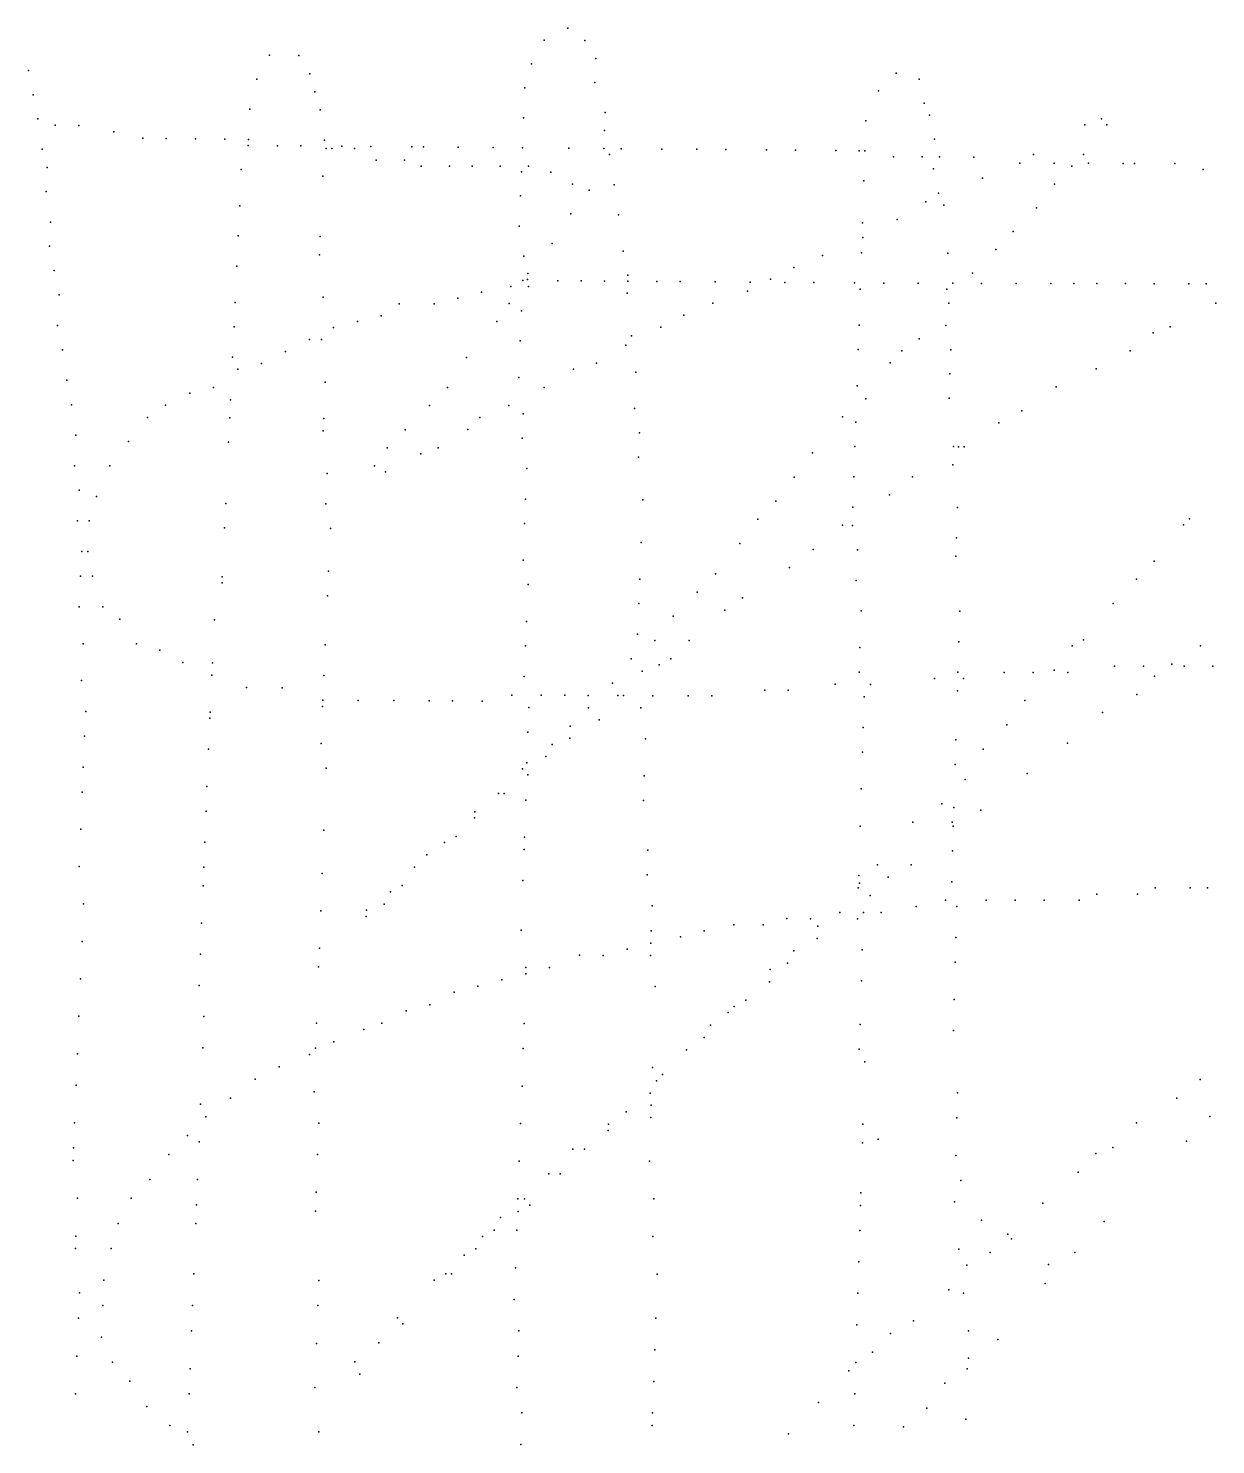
# Model space of a CAD drawing. Header units: metres. Extents: x -21.44 to -17.12, y -43.13 to -42.06.
# Drawn here: x -21.444439 to -21.443743, y -43.119011 to -43.11818 of the extents above; entities that cross this region are included whole.
import ezdxf

# ---------------------------------------------------------------- set-up
doc = ezdxf.new("R2010")
doc.units = ezdxf.units.M

msp = doc.modelspace()

# ---------------------------------------------------------------- linework, layer by layer
at = {"layer": 'Pontos'}
for p in [(-21.44412275, -43.1181798, 431), (-21.44412275, -43.1181798, 431), (-21.44413664, -43.11818669, 431), (-21.44413664, -43.11818669, 431), (-21.44411282, -43.11818691, 431), (-21.44411282, -43.11818691, 431), (-21.44429766, -43.11819559, 431), (-21.44429766, -43.11819559, 431), (-21.44428051, -43.11819579, 431), (-21.44428051, -43.11819579, 431), (-21.44410643, -43.11819749, 431), (-21.44410643, -43.11819749, 431), (-21.44443915, -43.11820458, 432), (-21.44443915, -43.11820458, 432), (-21.44427409, -43.11820645, 431), (-21.44427409, -43.11820645, 431), (-21.44414402, -43.11820066, 431), (-21.44414402, -43.11820066, 431), (-21.44393016, -43.11820605, 432), (-21.44393016, -43.11820605, 432), (-21.44430513, -43.11820963, 431), (-21.44430513, -43.11820963, 431), (-21.444148, -43.11821469, 430), (-21.444148, -43.11821469, 430), (-21.44410698, -43.11821154, 431), (-21.44410698, -43.11821154, 431), (-21.44391682, -43.11820959, 432), (-21.44391682, -43.11820959, 432), (-21.44443638, -43.11821877, 432), (-21.44443638, -43.11821877, 432), (-21.44427111, -43.11821707, 431), (-21.44427111, -43.11821707, 431), (-21.4439406, -43.11821654, 432), (-21.4439406, -43.11821654, 432), (-21.44391391, -43.11822363, 432), (-21.44391391, -43.11822363, 432), (-21.44430933, -43.11822725, 431), (-21.44430933, -43.11822725, 431), (-21.44426811, -43.1182277, 431), (-21.44426811, -43.1182277, 431), (-21.44414872, -43.11823228, 430), (-21.44414872, -43.11823228, 430), (-21.44410086, -43.11822918, 431), (-21.44410086, -43.11822918, 431), (-21.44391077, -43.11823066, 432), (-21.44391077, -43.11823066, 432), (-21.4444336, -43.11823297, 432), (-21.4444336, -43.11823297, 432), (-21.44442341, -43.11823662, 432), (-21.44442341, -43.11823662, 432), (-21.44440962, -43.11823677, 432), (-21.44440962, -43.11823677, 432), (-21.4443891, -43.11824054, 432), (-21.4443891, -43.11824054, 432), (-21.44410128, -43.11823973, 430), (-21.44410128, -43.11823973, 430), (-21.44394798, -43.11823403, 431), (-21.44394798, -43.11823403, 431), (-21.44381965, -43.11823634, 432), (-21.44381965, -43.11823634, 432), (-21.44380975, -43.11823287, 432), (-21.44380975, -43.11823287, 432), (-21.44380666, -43.11823634, 432), (-21.44380666, -43.11823634, 432), (-21.44437204, -43.11824426, 432), (-21.44437204, -43.11824426, 432), (-21.44435826, -43.11824441, 432), (-21.44435826, -43.11824441, 432), (-21.44434105, -43.1182446, 431), (-21.44434105, -43.1182446, 431), (-21.44432384, -43.11824478, 431), (-21.44432384, -43.11824478, 431), (-21.44431024, -43.11824847, 431), (-21.44431024, -43.11824847, 431), (-21.44431009, -43.11824493, 431), (-21.44431009, -43.11824493, 431), (-21.44429305, -43.11824865, 431), (-21.44429305, -43.11824865, 431), (-21.44427932, -43.11824879, 431), (-21.44427932, -43.11824879, 431), (-21.44426547, -43.11824537, 431), (-21.44426547, -43.11824537, 431), (-21.44390785, -43.11824472, 431), (-21.44390785, -43.11824472, 431), (-21.44443098, -43.11825073, 432), (-21.44443098, -43.11825073, 432), (-21.44426454, -43.1182502, 431), (-21.44426454, -43.1182502, 431), (-21.44426122, -43.1182502, 431), (-21.44426122, -43.1182502, 431), (-21.44425536, -43.11824899, 431), (-21.44425536, -43.11824899, 431), (-21.44424795, -43.1182502, 431), (-21.44424795, -43.1182502, 431), (-21.44423826, -43.11824914, 431), (-21.44423826, -43.11824914, 431), (-21.44423511, -43.11825718, 430), (-21.44423511, -43.11825718, 430), (-21.44421852, -43.11825718, 430), (-21.44421852, -43.11825718, 430), (-21.44421433, -43.11824934, 430), (-21.44421433, -43.11824934, 430), (-21.4442075, -43.1182494, 430), (-21.4442075, -43.1182494, 430), (-21.444187, -43.11824957, 430), (-21.444187, -43.11824957, 430), (-21.44416651, -43.11824975, 430), (-21.44416651, -43.11824975, 430), (-21.44414944, -43.11824989, 430), (-21.44414944, -43.11824989, 430), (-21.44414944, -43.11824989, 430), (-21.44414944, -43.11824989, 430), (-21.44412215, -43.11825012, 430), (-21.44412215, -43.11825012, 430), (-21.44410169, -43.1182503, 430), (-21.44410169, -43.1182503, 430), (-21.44409842, -43.11825385, 430), (-21.44409842, -43.11825385, 430), (-21.44409147, -43.11825039, 430), (-21.44409147, -43.11825039, 430), (-21.44406762, -43.11825059, 430), (-21.44406762, -43.11825059, 430), (-21.44404718, -43.11825076, 431), (-21.44404718, -43.11825076, 431), (-21.44403016, -43.11825091, 431), (-21.44403016, -43.11825091, 431), (-21.44400635, -43.11825111, 431), (-21.44400635, -43.11825111, 431), (-21.44398935, -43.11825126, 431), (-21.44398935, -43.11825126, 431), (-21.44396555, -43.11825146, 431), (-21.44396555, -43.11825146, 431), (-21.44395196, -43.11825157, 431), (-21.44395196, -43.11825157, 431), (-21.44394857, -43.1182516, 431), (-21.44394857, -43.1182516, 431), (-21.44393176, -43.11825522, 431), (-21.44393176, -43.11825522, 431), (-21.44391492, -43.11825525, 431), (-21.44391492, -43.11825525, 431), (-21.44390481, -43.11825527, 431), (-21.44390481, -43.11825527, 431), (-21.4438846, -43.11825532, 431), (-21.4438846, -43.11825532, 431), (-21.44384968, -43.11825371, 431), (-21.44384968, -43.11825371, 431), (-21.44382043, -43.11825372, 431), (-21.44382043, -43.11825372, 431), (-21.44442803, -43.1182614, 432), (-21.44442803, -43.1182614, 432), (-21.44431429, -43.11826259, 431), (-21.44431429, -43.11826259, 431), (-21.44420878, -43.11826068, 430), (-21.44420878, -43.11826068, 430), (-21.44419221, -43.11826068, 430), (-21.44419221, -43.11826068, 430), (-21.44417895, -43.11826068, 430), (-21.44417895, -43.11826068, 430), (-21.44416239, -43.11826068, 430), (-21.44416239, -43.11826068, 430), (-21.44415002, -43.118264, 430), (-21.44415002, -43.118264, 430), (-21.44414583, -43.11826068, 430), (-21.44414583, -43.11826068, 430), (-21.44413279, -43.11826417, 430), (-21.44413279, -43.11826417, 430), (-21.44390841, -43.1182623, 431), (-21.44390841, -43.1182623, 431), (-21.44385777, -43.11825889, 431), (-21.44385777, -43.11825889, 431), (-21.44383756, -43.11825893, 431), (-21.44383756, -43.11825893, 431), (-21.44382725, -43.11826067, 431), (-21.44382725, -43.11826067, 431), (-21.44381736, -43.11825898, 431), (-21.44381736, -43.11825898, 431), (-21.44379716, -43.11825902, 431), (-21.44379716, -43.11825902, 431), (-21.44379042, -43.11825903, 431), (-21.44379042, -43.11825903, 431), (-21.44376686, -43.11825908, 431), (-21.44376686, -43.11825908, 431), (-21.44375012, -43.11826264, 431), (-21.44375012, -43.11826264, 431), (-21.44426642, -43.11826656, 431), (-21.44426642, -43.11826656, 431), (-21.44411995, -43.11827115, 430), (-21.44411995, -43.11827115, 430), (-21.4440957, -43.11827151, 430), (-21.4440957, -43.11827151, 430), (-21.44394916, -43.1182692, 431), (-21.44394916, -43.1182692, 431), (-21.4438796, -43.11826763, 431), (-21.4438796, -43.11826763, 431), (-21.44383748, -43.11827112, 431), (-21.44383748, -43.11827112, 431), (-21.44442869, -43.1182756, 432), (-21.44442869, -43.1182756, 432), (-21.44415059, -43.11827812, 430), (-21.44415059, -43.11827812, 430), (-21.44411022, -43.11827464, 430), (-21.44411022, -43.11827464, 430), (-21.4439128, -43.11828157, 431), (-21.4439128, -43.11828157, 431), (-21.44390548, -43.1182764, 431), (-21.44390548, -43.1182764, 431), (-21.44431522, -43.11828386, 431), (-21.44431522, -43.11828386, 431), (-21.44412095, -43.11828861, 430), (-21.44412095, -43.11828861, 430), (-21.44409297, -43.11828919, 430), (-21.44409297, -43.11828919, 430), (-21.44390233, -43.11828345, 431), (-21.44390233, -43.11828345, 431), (-21.44384787, -43.11828505, 431), (-21.44384787, -43.11828505, 431), (-21.44442607, -43.11829341, 432), (-21.44442607, -43.11829341, 432), (-21.44415132, -43.11829579, 429), (-21.44415132, -43.11829579, 429), (-21.44394999, -43.11829387, 430), (-21.44394999, -43.11829387, 430), (-21.44392959, -43.11829203, 431), (-21.44392959, -43.11829203, 431), (-21.44431605, -43.11830157, 431), (-21.44431605, -43.11830157, 431), (-21.44426802, -43.11830195, 430), (-21.44426802, -43.11830195, 430), (-21.44413189, -43.11830611, 429), (-21.44413189, -43.11830611, 429), (-21.44394979, -43.11830251, 430), (-21.44394979, -43.11830251, 430), (-21.44386154, -43.11829901, 431), (-21.44386154, -43.11829901, 431), (-21.44442674, -43.11830764, 432), (-21.44442674, -43.11830764, 432), (-21.4442685, -43.11831258, 430), (-21.4442685, -43.11831258, 430), (-21.44414862, -43.11831351, 429), (-21.44414862, -43.11831351, 429), (-21.44409038, -43.11831043, 430), (-21.44409038, -43.11831043, 430), (-21.44397343, -43.11831301, 430), (-21.44397343, -43.11831301, 430), (-21.44395058, -43.11831152, 430), (-21.44395058, -43.11831152, 430), (-21.44389985, -43.11831168, 430), (-21.44389985, -43.11831168, 430), (-21.4438718, -43.11830948, 430), (-21.4438718, -43.11830948, 430), (-21.44442394, -43.11832191, 432), (-21.44442394, -43.11832191, 432), (-21.44431688, -43.11831931, 431), (-21.44431688, -43.11831931, 431), (-21.44414616, -43.11832364, 429), (-21.44414616, -43.11832364, 429), (-21.44399031, -43.11832002, 430), (-21.44399031, -43.11832002, 430), (-21.44388549, -43.11832346, 430), (-21.44388549, -43.11832346, 430), (-21.44415619, -43.11833118, 429), (-21.44415619, -43.11833118, 429), (-21.4441492, -43.11832769, 429), (-21.4441492, -43.11832769, 429), (-21.44414637, -43.11832715, 429), (-21.44414637, -43.11832715, 429), (-21.44414592, -43.11833126, 429), (-21.44414592, -43.11833126, 429), (-21.44412867, -43.11832784, 429), (-21.44412867, -43.11832784, 429), (-21.44411499, -43.11832795, 429), (-21.44411499, -43.11832795, 429), (-21.44410131, -43.11832805, 429), (-21.44410131, -43.11832805, 429), (-21.44408764, -43.11832815, 429), (-21.44408764, -43.11832815, 429), (-21.44408751, -43.11832461, 429), (-21.44408751, -43.11832461, 429), (-21.44407056, -43.11832828, 429), (-21.44407056, -43.11832828, 429), (-21.4440569, -43.11832839, 429), (-21.4440569, -43.11832839, 429), (-21.44403641, -43.11832854, 430), (-21.44403641, -43.11832854, 430), (-21.44401594, -43.1183287, 430), (-21.44401594, -43.1183287, 430), (-21.4440039, -43.11832703, 430), (-21.4440039, -43.11832703, 430), (-21.44399548, -43.11832885, 430), (-21.44399548, -43.11832885, 430), (-21.44397843, -43.11832898, 430), (-21.44397843, -43.11832898, 430), (-21.44395458, -43.11832917, 430), (-21.44395458, -43.11832917, 430), (-21.44393756, -43.11832929, 430), (-21.44393756, -43.11832929, 430), (-21.44391729, -43.11832932, 430), (-21.44391729, -43.11832932, 430), (-21.44389703, -43.11832936, 430), (-21.44389703, -43.11832936, 430), (-21.44388014, -43.11832939, 430), (-21.44388014, -43.11832939, 430), (-21.44385988, -43.11832943, 430), (-21.44385988, -43.11832943, 430), (-21.44383963, -43.11832947, 430), (-21.44383963, -43.11832947, 430), (-21.44382612, -43.1183295, 430), (-21.44382612, -43.1183295, 430), (-21.44381262, -43.11832952, 430), (-21.44381262, -43.11832952, 430), (-21.44379574, -43.11832956, 430), (-21.44379574, -43.11832956, 430), (-21.44377887, -43.11832959, 430), (-21.44377887, -43.11832959, 430), (-21.44375862, -43.11832963, 431), (-21.44375862, -43.11832963, 431), (-21.4437485, -43.11832965, 431), (-21.4437485, -43.11832965, 431), (-21.44442115, -43.1183362, 432), (-21.44442115, -43.1183362, 432), (-21.44426619, -43.11833745, 430), (-21.44426619, -43.11833745, 430), (-21.44418731, -43.11833804, 429), (-21.44418731, -43.11833804, 429), (-21.44417345, -43.1183346, 429), (-21.44417345, -43.1183346, 429), (-21.44408792, -43.11833524, 429), (-21.44408792, -43.11833524, 429), (-21.4440175, -43.11833404, 430), (-21.4440175, -43.11833404, 430), (-21.44395129, -43.11833273, 430), (-21.44395129, -43.11833273, 430), (-21.44390052, -43.11833289, 430), (-21.44390052, -43.11833289, 430), (-21.44431788, -43.11834062, 431), (-21.44431788, -43.11834062, 431), (-21.44423234, -43.11834837, 430), (-21.44423234, -43.11834837, 430), (-21.44422174, -43.11834134, 430), (-21.44422174, -43.11834134, 430), (-21.44420117, -43.11834149, 429), (-21.44420117, -43.11834149, 429), (-21.44415714, -43.11834119, 429), (-21.44415714, -43.11834119, 429), (-21.44414992, -43.11834542, 429), (-21.44414992, -43.11834542, 429), (-21.44405468, -43.1183481, 430), (-21.44405468, -43.1183481, 430), (-21.44403774, -43.11834107, 430), (-21.44403774, -43.11834107, 430), (-21.44389937, -43.11834096, 430), (-21.44389937, -43.11834096, 430), (-21.44374287, -43.11834092, 431), (-21.44374287, -43.11834092, 431), (-21.44442198, -43.11835404, 432), (-21.44442198, -43.11835404, 432), (-21.44431854, -43.11835485, 431), (-21.44431854, -43.11835485, 431), (-21.44426012, -43.11835527, 430), (-21.44426012, -43.11835527, 430), (-21.44424622, -43.11835182, 430), (-21.44424622, -43.11835182, 430), (-21.4441644, -43.11835174, 429), (-21.4441644, -43.11835174, 429), (-21.44406833, -43.11835514, 430), (-21.44406833, -43.11835514, 430), (-21.443952, -43.11835397, 430), (-21.443952, -43.11835397, 430), (-21.44390119, -43.11835413, 430), (-21.44390119, -43.11835413, 430), (-21.44376955, -43.11835493, 431), (-21.44376955, -43.11835493, 431), (-21.44427418, -43.11836229, 431), (-21.44427418, -43.11836229, 431), (-21.44426731, -43.11836234, 430), (-21.44426731, -43.11836234, 430), (-21.44415064, -43.11836318, 430), (-21.44415064, -43.11836318, 430), (-21.44408545, -43.1183601, 430), (-21.44408545, -43.1183601, 430), (-21.4439167, -43.11836199, 431), (-21.4439167, -43.11836199, 431), (-21.44377948, -43.11835844, 431), (-21.44377948, -43.11835844, 431), (-21.44441918, -43.11836835, 432), (-21.44441918, -43.11836835, 432), (-21.44431938, -43.11837266, 431), (-21.44431938, -43.11837266, 431), (-21.44428825, -43.11836931, 431), (-21.44428825, -43.11836931, 431), (-21.44418227, -43.11837286, 430), (-21.44418227, -43.11837286, 430), (-21.44408882, -43.1183657, 430), (-21.44408882, -43.1183657, 430), (-21.44395248, -43.11836815, 431), (-21.44395248, -43.11836815, 431), (-21.44392684, -43.11836901, 431), (-21.44392684, -43.11836901, 431), (-21.44389825, -43.11836832, 431), (-21.44389825, -43.11836832, 431), (-21.44379299, -43.11836896, 431), (-21.44379299, -43.11836896, 431), (-21.44431627, -43.11837981, 431), (-21.44431627, -43.11837981, 431), (-21.44430234, -43.11837634, 431), (-21.44430234, -43.11837634, 431), (-21.4441195, -43.11837981, 430), (-21.4441195, -43.11837981, 430), (-21.44410601, -43.11837627, 430), (-21.44410601, -43.11837627, 430), (-21.44408285, -43.11838144, 430), (-21.44408285, -43.11838144, 430), (-21.44393372, -43.11837603, 431), (-21.44393372, -43.11837603, 431), (-21.44381304, -43.1183795, 432), (-21.44381304, -43.1183795, 432), (-21.44441656, -43.11838625, 432), (-21.44441656, -43.11838625, 432), (-21.44426499, -43.1183873, 431), (-21.44426499, -43.1183873, 431), (-21.44415151, -43.11838452, 430), (-21.44415151, -43.11838452, 430), (-21.44395319, -43.11838945, 431), (-21.44395319, -43.11838945, 431), (-21.4438987, -43.11838251, 431), (-21.4438987, -43.11838251, 431), (-21.44383638, -43.11839004, 432), (-21.44383638, -43.11839004, 432), (-21.4443445, -43.11839389, 432), (-21.4443445, -43.11839389, 432), (-21.44433055, -43.11839041, 431), (-21.44433055, -43.11839041, 431), (-21.44432055, -43.11839762, 431), (-21.44432055, -43.11839762, 431), (-21.4441933, -43.1183905, 430), (-21.4441933, -43.1183905, 430), (-21.44413672, -43.1183904, 430), (-21.44413672, -43.1183904, 430), (-21.44394794, -43.11839713, 431), (-21.44394794, -43.11839713, 431), (-21.44389914, -43.11839672, 432), (-21.44389914, -43.11839672, 432), (-21.44441383, -43.11840057, 432), (-21.44441383, -43.11840057, 432), (-21.44435863, -43.11840094, 432), (-21.44435863, -43.11840094, 432), (-21.44420393, -43.1184011, 430), (-21.44420393, -43.1184011, 430), (-21.4441573, -43.11840101, 430), (-21.4441573, -43.11840101, 430), (-21.44414895, -43.11840591, 430), (-21.44414895, -43.11840591, 430), (-21.44408366, -43.11840279, 431), (-21.44408366, -43.11840279, 431), (-21.44385663, -43.11840411, 432), (-21.44385663, -43.11840411, 432), (-21.44436932, -43.11840802, 432), (-21.44436932, -43.11840802, 432), (-21.44432105, -43.11840834, 432), (-21.44432105, -43.11840834, 432), (-21.44426595, -43.1184087, 431), (-21.44426595, -43.1184087, 431), (-21.44417436, -43.1184081, 430), (-21.44417436, -43.1184081, 430), (-21.44396172, -43.11840771, 431), (-21.44396172, -43.11840771, 431), (-21.44395391, -43.11841078, 432), (-21.44395391, -43.11841078, 432), (-21.44387003, -43.11841115, 432), (-21.44387003, -43.11841115, 432), (-21.44441128, -43.11841847, 433), (-21.44441128, -43.11841847, 433), (-21.44438037, -43.11842225, 432), (-21.44438037, -43.11842225, 432), (-21.44432172, -43.11842263, 432), (-21.44432172, -43.11842263, 432), (-21.44426627, -43.11841584, 431), (-21.44426627, -43.11841584, 431), (-21.44421812, -43.11841525, 431), (-21.44421812, -43.11841525, 431), (-21.44418144, -43.11841518, 430), (-21.44418144, -43.11841518, 430), (-21.44414953, -43.11842018, 430), (-21.44414953, -43.11842018, 430), (-21.44408078, -43.11841706, 431), (-21.44408078, -43.11841706, 431), (-21.44422877, -43.11842587, 431), (-21.44422877, -43.11842587, 431), (-21.44420896, -43.11842937, 431), (-21.44420896, -43.11842937, 431), (-21.44419874, -43.11842581, 431), (-21.44419874, -43.11842581, 431), (-21.44408132, -43.11843133, 431), (-21.44408132, -43.11843133, 431), (-21.44397938, -43.11842888, 432), (-21.44397938, -43.11842888, 432), (-21.44395439, -43.11842501, 432), (-21.44395439, -43.11842501, 432), (-21.44389664, -43.11842518, 432), (-21.44389664, -43.11842518, 432), (-21.44389359, -43.11842525, 432), (-21.44389359, -43.11842525, 432), (-21.44389032, -43.11842525, 432), (-21.44389032, -43.11842525, 432), (-21.44441217, -43.11843638, 433), (-21.44441217, -43.11843638, 433), (-21.44439144, -43.11843651, 433), (-21.44439144, -43.11843651, 433), (-21.44423609, -43.1184365, 431), (-21.44423609, -43.1184365, 431), (-21.44422963, -43.11844003, 431), (-21.44422963, -43.11844003, 431), (-21.44414682, -43.11843806, 431), (-21.44414682, -43.11843806, 431), (-21.44389698, -43.11843587, 433), (-21.44389698, -43.11843587, 433), (-21.44426395, -43.1184409, 431), (-21.44426395, -43.1184409, 431), (-21.44399006, -43.11844302, 432), (-21.44399006, -43.11844302, 432), (-21.44395499, -43.11844283, 432), (-21.44395499, -43.11844283, 432), (-21.44392063, -43.11844289, 433), (-21.44392063, -43.11844289, 433), (-21.44440943, -43.11845074, 433), (-21.44440943, -43.11845074, 433), (-21.44439924, -43.11845439, 433), (-21.44439924, -43.11845439, 433), (-21.44414755, -43.11845593, 431), (-21.44414755, -43.11845593, 431), (-21.44407885, -43.11845635, 432), (-21.44407885, -43.11845635, 432), (-21.44393424, -43.11845349, 433), (-21.44393424, -43.11845349, 433), (-21.4443234, -43.11845844, 432), (-21.4443234, -43.11845844, 432), (-21.44426475, -43.1184588, 432), (-21.44426475, -43.1184588, 432), (-21.44400076, -43.11845718, 432), (-21.44400076, -43.11845718, 432), (-21.44395558, -43.11846067, 433), (-21.44395558, -43.11846067, 433), (-21.44389436, -43.11846084, 433), (-21.44389436, -43.11846084, 433), (-21.44441033, -43.11846869, 433), (-21.44441033, -43.11846869, 433), (-21.44440341, -43.11846873, 433), (-21.44440341, -43.11846873, 433), (-21.44432407, -43.11847279, 432), (-21.44432407, -43.11847279, 432), (-21.44426194, -43.11847316, 432), (-21.44426194, -43.11847316, 432), (-21.44414813, -43.11847025, 431), (-21.44414813, -43.11847025, 431), (-21.44401129, -43.11846781, 432), (-21.44401129, -43.11846781, 432), (-21.44396162, -43.11847122, 433), (-21.44396162, -43.11847122, 433), (-21.44395594, -43.11847139, 433), (-21.44395594, -43.11847139, 433), (-21.44376165, -43.11847108, 435), (-21.44376165, -43.11847108, 435), (-21.44375822, -43.11846754, 435), (-21.44375822, -43.11846754, 435), (-21.4440798, -43.1184814, 432), (-21.4440798, -43.1184814, 432), (-21.44389492, -43.1184787, 434), (-21.44389492, -43.1184787, 434), (-21.44440776, -43.11848668, 433), (-21.44440776, -43.11848668, 433), (-21.4444043, -43.1184867, 433), (-21.4444043, -43.1184867, 433), (-21.44402201, -43.118482, 432), (-21.44402201, -43.118482, 432), (-21.44397896, -43.11848542, 433), (-21.44397896, -43.11848542, 433), (-21.443953, -43.11848571, 433), (-21.443953, -43.11848571, 433), (-21.44389525, -43.11848943, 434), (-21.44389525, -43.11848943, 434), (-21.444149, -43.11849175, 431), (-21.444149, -43.11849175, 431), (-21.44399281, -43.11849609, 433), (-21.44399281, -43.11849609, 433), (-21.44377896, -43.11849232, 435), (-21.44377896, -43.11849232, 435), (-21.44440848, -43.11850108, 434), (-21.44440848, -43.11850108, 434), (-21.44440155, -43.11850111, 433), (-21.44440155, -43.11850111, 433), (-21.44432558, -43.11850514, 433), (-21.44432558, -43.11850514, 433), (-21.44432542, -43.11850154, 433), (-21.44432542, -43.11850154, 433), (-21.44426306, -43.11849829, 432), (-21.44426306, -43.11849829, 432), (-21.44414613, -43.11850613, 432), (-21.44414613, -43.11850613, 432), (-21.44408062, -43.1185029, 432), (-21.44408062, -43.1185029, 432), (-21.44403627, -43.11849976, 433), (-21.44403627, -43.11849976, 433), (-21.4439536, -43.11850361, 434), (-21.4439536, -43.11850361, 434), (-21.44378926, -43.11850295, 436), (-21.44378926, -43.11850295, 436), (-21.4442637, -43.11851267, 432), (-21.4442637, -43.11851267, 432), (-21.44404684, -43.11851044, 433), (-21.44404684, -43.11851044, 433), (-21.44402037, -43.11851391, 433), (-21.44402037, -43.11851391, 433), (-21.44440938, -43.11851909, 434), (-21.44440938, -43.11851909, 434), (-21.44439551, -43.11851916, 434), (-21.44439551, -43.11851916, 434), (-21.44408116, -43.11851725, 433), (-21.44408116, -43.11851725, 433), (-21.44403074, -43.11852105, 433), (-21.44403074, -43.11852105, 433), (-21.44395077, -43.11852154, 434), (-21.44395077, -43.11852154, 434), (-21.44389285, -43.11852167, 435), (-21.44389285, -43.11852167, 435), (-21.443803, -43.11851714, 436), (-21.443803, -43.11851714, 436), (-21.44438547, -43.11852643, 434), (-21.44438547, -43.11852643, 434), (-21.44433006, -43.11852672, 433), (-21.44433006, -43.11852672, 433), (-21.444147, -43.11852768, 432), (-21.444147, -43.11852768, 432), (-21.44406095, -43.1185247, 433), (-21.44406095, -43.1185247, 433), (-21.44408184, -43.11853522, 433), (-21.44408184, -43.11853522, 433), (-21.44407173, -43.11853897, 433), (-21.44407173, -43.11853897, 433), (-21.44405171, -43.1185389, 433), (-21.44405171, -43.1185389, 433), (-21.44389341, -43.11853961, 435), (-21.44389341, -43.11853961, 435), (-21.44382038, -43.11853846, 436), (-21.44382038, -43.11853846, 436), (-21.44440699, -43.11854075, 434), (-21.44440699, -43.11854075, 434), (-21.44437578, -43.11854091, 434), (-21.44437578, -43.11854091, 434), (-21.44436209, -43.11854459, 434), (-21.44436209, -43.11854459, 434), (-21.44426499, -43.11854148, 433), (-21.44426499, -43.11854148, 433), (-21.44414759, -43.11854208, 432), (-21.44414759, -43.11854208, 432), (-21.44395148, -43.11854308, 435), (-21.44395148, -43.11854308, 435), (-21.4438271, -43.11854202, 436), (-21.4438271, -43.11854202, 436), (-21.44375181, -43.11854202, 437), (-21.44375181, -43.11854202, 437), (-21.44434857, -43.11855188, 434), (-21.44434857, -43.11855188, 434), (-21.44433124, -43.11855197, 433), (-21.44433124, -43.11855197, 433), (-21.44408568, -43.1185497, 433), (-21.44408568, -43.1185497, 433), (-21.44406917, -43.1185532, 433), (-21.44406917, -43.1185532, 433), (-21.4440623, -43.11854961, 433), (-21.4440623, -43.11854961, 433), (-21.44383761, -43.11855625, 436), (-21.44383761, -43.11855625, 436), (-21.44380219, -43.11855397, 437), (-21.44380219, -43.11855397, 437), (-21.44378521, -43.11855397, 437), (-21.44378521, -43.11855397, 437), (-21.44376867, -43.11855269, 437), (-21.44376867, -43.11855269, 437), (-21.44376144, -43.11855397, 437), (-21.44376144, -43.11855397, 437), (-21.44374446, -43.11855397, 438), (-21.44374446, -43.11855397, 438), (-21.44440807, -43.11856243, 434), (-21.44440807, -43.11856243, 434), (-21.44433158, -43.11855919, 434), (-21.44433158, -43.11855919, 434), (-21.44426579, -43.11855951, 433), (-21.44426579, -43.11855951, 433), (-21.44414831, -43.11856009, 432), (-21.44414831, -43.11856009, 432), (-21.4440965, -43.118564, 433), (-21.4440965, -43.118564, 433), (-21.44407922, -43.11855682, 433), (-21.44407922, -43.11855682, 433), (-21.44396594, -43.11856458, 435), (-21.44396594, -43.11856458, 435), (-21.44395196, -43.11855745, 435), (-21.44395196, -43.11855745, 435), (-21.4439077, -43.11856115, 436), (-21.4439077, -43.11856115, 436), (-21.443894, -43.11855755, 436), (-21.443894, -43.11855755, 436), (-21.44389072, -43.11856115, 436), (-21.44389072, -43.11856115, 436), (-21.44386682, -43.11855756, 436), (-21.44386682, -43.11855756, 436), (-21.44384984, -43.11855756, 436), (-21.44384984, -43.11855756, 436), (-21.44382947, -43.11855756, 437), (-21.44382947, -43.11855756, 437), (-21.44377883, -43.11855981, 437), (-21.44377883, -43.11855981, 437), (-21.44431113, -43.11856652, 433), (-21.44431113, -43.11856652, 433), (-21.44429035, -43.11856662, 433), (-21.44429035, -43.11856662, 433), (-21.44415565, -43.11857087, 433), (-21.44415565, -43.11857087, 433), (-21.44413839, -43.11857095, 433), (-21.44413839, -43.11857095, 433), (-21.44412459, -43.11857102, 433), (-21.44412459, -43.11857102, 433), (-21.4441108, -43.11857108, 433), (-21.4441108, -43.11857108, 433), (-21.44409355, -43.11857117, 433), (-21.44409355, -43.11857117, 433), (-21.4440902, -43.11857111, 433), (-21.4440902, -43.11857111, 433), (-21.44407287, -43.11857126, 434), (-21.44407287, -43.11857126, 434), (-21.44405221, -43.11857136, 434), (-21.44405221, -43.11857136, 434), (-21.44403843, -43.11857143, 434), (-21.44403843, -43.11857143, 434), (-21.44400733, -43.11856798, 434), (-21.44400733, -43.11856798, 434), (-21.44399357, -43.11856804, 435), (-21.44399357, -43.11856804, 435), (-21.443949, -43.11857185, 435), (-21.443949, -43.11857185, 435), (-21.44394533, -43.11856468, 435), (-21.44394533, -43.11856468, 435), (-21.44389436, -43.11856833, 436), (-21.44389436, -43.11856833, 436), (-21.44378915, -43.1185705, 438), (-21.44378915, -43.1185705, 438), (-21.44440549, -43.11858054, 434), (-21.44440549, -43.11858054, 434), (-21.4443326, -43.11858088, 434), (-21.4443326, -43.11858088, 434), (-21.4442666, -43.11857757, 433), (-21.4442666, -43.11857757, 433), (-21.44426644, -43.11857396, 433), (-21.44426644, -43.11857396, 433), (-21.44424567, -43.11857405, 433), (-21.44424567, -43.11857405, 433), (-21.44422491, -43.11857415, 433), (-21.44422491, -43.11857415, 433), (-21.44420417, -43.11857425, 433), (-21.44420417, -43.11857425, 433), (-21.44419034, -43.11857431, 433), (-21.44419034, -43.11857431, 433), (-21.44417307, -43.1185744, 433), (-21.44417307, -43.1185744, 433), (-21.44414559, -43.11857814, 433), (-21.44414559, -43.11857814, 433), (-21.44411068, -43.11857833, 433), (-21.44411068, -43.11857833, 433), (-21.44408004, -43.11857844, 434), (-21.44408004, -43.11857844, 434), (-21.44385487, -43.11857407, 437), (-21.44385487, -43.11857407, 437), (-21.44380932, -43.1185812, 438), (-21.44380932, -43.1185812, 438), (-21.44433277, -43.1185845, 434), (-21.44433277, -43.1185845, 434), (-21.44412132, -43.11858909, 433), (-21.44412132, -43.11858909, 433), (-21.44410438, -43.11858545, 433), (-21.44410438, -43.11858545, 433), (-21.44386541, -43.11858834, 437), (-21.44386541, -43.11858834, 437), (-21.44440618, -43.11859504, 435), (-21.44440618, -43.11859504, 435), (-21.44414616, -43.11859258, 433), (-21.44414616, -43.11859258, 433), (-21.44412168, -43.11859623, 433), (-21.44412168, -43.11859623, 433), (-21.44407724, -43.11859651, 434), (-21.44407724, -43.11859651, 434), (-21.4439496, -43.11858986, 436), (-21.4439496, -43.11858986, 436), (-21.44389529, -43.11859712, 437), (-21.44389529, -43.11859712, 437), (-21.44433353, -43.11860263, 434), (-21.44433353, -43.11860263, 434), (-21.44426751, -43.11859929, 434), (-21.44426751, -43.11859929, 434), (-21.4441319, -43.11859984, 433), (-21.4441319, -43.11859984, 433), (-21.44395002, -43.11860431, 436), (-21.44395002, -43.11860431, 436), (-21.44387916, -43.1186026, 437), (-21.44387916, -43.1186026, 437), (-21.4438298, -43.11859904, 438), (-21.4438298, -43.11859904, 438), (-21.44440693, -43.11861321, 435), (-21.44440693, -43.11861321, 435), (-21.44426458, -43.11861382, 434), (-21.44426458, -43.11861382, 434), (-21.44414934, -43.11861421, 433), (-21.44414934, -43.11861421, 433), (-21.44414677, -43.1186107, 433), (-21.44414677, -43.1186107, 433), (-21.44413559, -43.118607, 433), (-21.44413559, -43.118607, 433), (-21.4438957, -43.11861157, 437), (-21.4438957, -43.11861157, 437), (-21.44414616, -43.11861777, 433), (-21.44414616, -43.11861777, 433), (-21.44407793, -43.11861824, 434), (-21.44407793, -43.11861824, 434), (-21.44388977, -43.11862045, 437), (-21.44388977, -43.11862045, 437), (-21.44385351, -43.11861688, 437), (-21.44385351, -43.11861688, 437), (-21.44440753, -43.11862776, 434), (-21.44440753, -43.11862776, 434), (-21.44433439, -43.11862443, 434), (-21.44433439, -43.11862443, 434), (-21.44416345, -43.11862857, 433), (-21.44416345, -43.11862857, 433), (-21.44416009, -43.11862856, 433), (-21.44416009, -43.11862856, 433), (-21.44395067, -43.11862599, 436), (-21.44395067, -43.11862599, 436), (-21.44433496, -43.11863898, 433), (-21.44433496, -43.11863898, 433), (-21.4441774, -43.11863938, 433), (-21.4441774, -43.11863938, 433), (-21.4441475, -43.11863246, 433), (-21.4441475, -43.11863246, 433), (-21.44407838, -43.11863274, 434), (-21.44407838, -43.11863274, 434), (-21.44390352, -43.11863474, 436), (-21.44390352, -43.11863474, 436), (-21.44389642, -43.11863688, 436), (-21.44389642, -43.11863688, 436), (-21.44388068, -43.11863831, 436), (-21.44388068, -43.11863831, 436), (-21.44417757, -43.11864296, 433), (-21.44417757, -43.11864296, 433), (-21.44395133, -43.1186477, 435), (-21.44395133, -43.1186477, 435), (-21.44392041, -43.11864546, 436), (-21.44392041, -43.11864546, 436), (-21.44389741, -43.11864546, 436), (-21.44389741, -43.11864546, 436), (-21.44440844, -43.11864962, 433), (-21.44440844, -43.11864962, 433), (-21.44426593, -43.11865016, 433), (-21.44426593, -43.11865016, 433), (-21.44418818, -43.11865376, 432), (-21.44418818, -43.11865376, 432), (-21.44414823, -43.11865425, 433), (-21.44414823, -43.11865425, 433), (-21.44389672, -43.11864774, 436), (-21.44389672, -43.11864774, 436), (-21.44433567, -43.11865718, 433), (-21.44433567, -43.11865718, 433), (-21.44419508, -43.11865738, 432), (-21.44419508, -43.11865738, 432), (-21.44414847, -43.11866152, 433), (-21.44414847, -43.11866152, 433), (-21.44407584, -43.11866179, 433), (-21.44407584, -43.11866179, 433), (-21.44389713, -43.11866223, 436), (-21.44389713, -43.11866223, 436), (-21.44440934, -43.1186715, 432), (-21.44440934, -43.1186715, 432), (-21.44433624, -43.11867176, 432), (-21.44433624, -43.11867176, 432), (-21.44421261, -43.11867181, 432), (-21.44421261, -43.11867181, 432), (-21.44420552, -43.1186646, 432), (-21.44420552, -43.1186646, 432), (-21.44394127, -43.11867053, 435), (-21.44394127, -43.11867053, 435), (-21.44392151, -43.11867052, 435), (-21.44392151, -43.11867052, 435), (-21.44426687, -43.11867565, 432), (-21.44426687, -43.11867565, 432), (-21.44414908, -43.11867971, 432), (-21.44414908, -43.11867971, 432), (-21.4440763, -43.11867633, 433), (-21.4440763, -43.11867633, 433), (-21.44395221, -43.1186767, 435), (-21.44395221, -43.1186767, 435), (-21.44393498, -43.11867769, 435), (-21.44393498, -43.11867769, 435), (-21.44389765, -43.11868037, 435), (-21.44389765, -43.11868037, 435), (-21.44433667, -43.1186827, 432), (-21.44433667, -43.1186827, 432), (-21.44422679, -43.11868625, 432), (-21.44422679, -43.11868625, 432), (-21.44421988, -43.11868262, 432), (-21.44421988, -43.11868262, 432), (-21.44395243, -43.11868396, 434), (-21.44395243, -43.11868396, 434), (-21.44395175, -43.11868132, 434), (-21.44395175, -43.11868132, 434), (-21.44394541, -43.11868847, 434), (-21.44394541, -43.11868847, 434), (-21.44381257, -43.11868763, 437), (-21.44381257, -43.11868763, 437), (-21.44378869, -43.11868763, 437), (-21.44378869, -43.11868763, 437), (-21.44377836, -43.118684, 437), (-21.44377836, -43.118684, 437), (-21.4437579, -43.118684, 438), (-21.4437579, -43.118684, 438), (-21.44374767, -43.118684, 438), (-21.44374767, -43.118684, 438), (-21.44440676, -43.11869342, 431), (-21.44440676, -43.11869342, 431), (-21.44426768, -43.11869753, 432), (-21.44426768, -43.11869753, 432), (-21.44424081, -43.11869711, 432), (-21.44424081, -43.11869711, 432), (-21.44423052, -43.11869346, 432), (-21.44423052, -43.11869346, 432), (-21.44407341, -43.11869453, 433), (-21.44407341, -43.11869453, 433), (-21.44391853, -43.11869489, 435), (-21.44391853, -43.11869489, 435), (-21.44390137, -43.11869126, 435), (-21.44390137, -43.11869126, 435), (-21.44389465, -43.11869489, 435), (-21.44389465, -43.11869489, 435), (-21.44387748, -43.11869126, 435), (-21.44387748, -43.11869126, 435), (-21.44386043, -43.11869126, 436), (-21.44386043, -43.11869126, 436), (-21.44384337, -43.11869126, 436), (-21.44384337, -43.11869126, 436), (-21.4438229, -43.11869126, 436), (-21.4438229, -43.11869126, 436), (-21.44433753, -43.11870461, 431), (-21.44433753, -43.11870461, 431), (-21.44424099, -43.11870071, 432), (-21.44424099, -43.11870071, 432), (-21.44402542, -43.11870558, 433), (-21.44402542, -43.11870558, 433), (-21.44400819, -43.11870562, 433), (-21.44400819, -43.11870562, 433), (-21.4439943, -43.11870202, 434), (-21.4439943, -43.11870202, 434), (-21.44398052, -43.11870205, 434), (-21.44398052, -43.11870205, 434), (-21.4439632, -43.11869846, 434), (-21.4439632, -43.11869846, 434), (-21.44395298, -43.11870212, 434), (-21.44395298, -43.11870212, 434), (-21.44394943, -43.1186985, 434), (-21.44394943, -43.1186985, 434), (-21.44393911, -43.11869852, 434), (-21.44393911, -43.11869852, 434), (-21.44415006, -43.11870885, 432), (-21.44415006, -43.11870885, 432), (-21.44407386, -43.11870909, 433), (-21.44407386, -43.11870909, 433), (-21.44405669, -43.11871279, 433), (-21.44405669, -43.11871279, 433), (-21.44404277, -43.11870918, 433), (-21.44404277, -43.11870918, 433), (-21.44397657, -43.11871373, 434), (-21.44397657, -43.11871373, 434), (-21.44397624, -43.11870654, 434), (-21.44397624, -43.11870654, 434), (-21.44389516, -43.11871306, 434), (-21.44389516, -43.11871306, 434), (-21.44440766, -43.11871535, 431), (-21.44440766, -43.11871535, 431), (-21.44426849, -43.11871944, 431), (-21.44426849, -43.11871944, 431), (-21.44408805, -43.11871998, 432), (-21.44408805, -43.11871998, 432), (-21.44407409, -43.11871638, 432), (-21.44407409, -43.11871638, 432), (-21.44399025, -43.11872098, 433), (-21.44399025, -43.11872098, 433), (-21.44395009, -43.11872031, 434), (-21.44395009, -43.11872031, 434), (-21.44433824, -43.11872288, 431), (-21.44433824, -43.11872288, 431), (-21.4442689, -43.1187304, 431), (-21.4442689, -43.1187304, 431), (-21.44414733, -43.11873075, 431), (-21.44414733, -43.11873075, 431), (-21.44413345, -43.11873079, 432), (-21.44413345, -43.11873079, 432), (-21.44411588, -43.11872355, 432), (-21.44411588, -43.11872355, 432), (-21.44410202, -43.11872359, 432), (-21.44410202, -43.11872359, 432), (-21.44407432, -43.11872367, 432), (-21.44407432, -43.11872367, 432), (-21.44399393, -43.11872819, 433), (-21.44399393, -43.11872819, 433), (-21.44389557, -43.11872762, 434), (-21.44389557, -43.11872762, 434), (-21.44440857, -43.11873732, 430), (-21.44440857, -43.11873732, 430), (-21.44416145, -43.11873802, 431), (-21.44416145, -43.11873802, 431), (-21.44414745, -43.1187344, 431), (-21.44414745, -43.1187344, 431), (-21.44400446, -43.11873904, 433), (-21.44400446, -43.11873904, 433), (-21.44400412, -43.11873183, 433), (-21.44400412, -43.11873183, 433), (-21.44395064, -43.11873852, 433), (-21.44395064, -43.11873852, 433), (-21.44433896, -43.11874118, 430), (-21.44433896, -43.11874118, 430), (-21.44418948, -43.11874525, 431), (-21.44418948, -43.11874525, 431), (-21.44417546, -43.11874163, 431), (-21.44417546, -43.11874163, 431), (-21.44407148, -43.11874191, 432), (-21.44407148, -43.11874191, 432), (-21.44420363, -43.11875252, 431), (-21.44420363, -43.11875252, 431), (-21.4440252, -43.11875354, 432), (-21.4440252, -43.11875354, 432), (-21.44401834, -43.11874991, 432), (-21.44401834, -43.11874991, 432), (-21.44389619, -43.11874947, 433), (-21.44389619, -43.11874947, 433), (-21.44440948, -43.11875932, 429), (-21.44440948, -43.11875932, 429), (-21.44433619, -43.1187595, 429), (-21.44433619, -43.1187595, 429), (-21.44427012, -43.11876333, 430), (-21.44427012, -43.11876333, 430), (-21.44423184, -43.11876343, 430), (-21.44423184, -43.11876343, 430), (-21.44421766, -43.11875615, 431), (-21.44421766, -43.11875615, 431), (-21.44414843, -43.11876364, 431), (-21.44414843, -43.11876364, 431), (-21.44402872, -43.11875717, 432), (-21.44402872, -43.11875717, 432), (-21.44395141, -43.11876404, 433), (-21.44395141, -43.11876404, 433), (-21.44424241, -43.11876707, 430), (-21.44424241, -43.11876707, 430), (-21.44404279, -43.11877167, 432), (-21.44404279, -43.11877167, 432), (-21.4440391, -43.11876443, 432), (-21.4440391, -43.11876443, 432), (-21.4438967, -43.11876771, 433), (-21.4438967, -43.11876771, 433), (-21.4443369, -43.11877784, 429), (-21.4443369, -43.11877784, 429), (-21.44427066, -43.11877799, 430), (-21.44427066, -43.11877799, 430), (-21.44426008, -43.11877435, 430), (-21.44426008, -43.11877435, 430), (-21.44414892, -43.11877828, 431), (-21.44414892, -43.11877828, 431), (-21.44405319, -43.11877894, 431), (-21.44405319, -43.11877894, 431), (-21.44395186, -43.11877864, 432), (-21.44395186, -43.11877864, 432), (-21.44441038, -43.11878134, 428), (-21.44441038, -43.11878134, 428), (-21.44429199, -43.11878895, 429), (-21.44429199, -43.11878895, 429), (-21.44427428, -43.11878165, 429), (-21.44427428, -43.11878165, 429), (-21.44394863, -43.11878595, 432), (-21.44394863, -43.11878595, 432), (-21.44430621, -43.11879626, 429), (-21.44430621, -43.11879626, 429), (-21.44407311, -43.1187894, 431), (-21.44407311, -43.1187894, 431), (-21.44407083, -43.1187971, 431), (-21.44407083, -43.1187971, 431), (-21.4440673, -43.11879347, 431), (-21.4440673, -43.11879347, 431), (-21.44375202, -43.11879644, 435), (-21.44375202, -43.11879644, 435), (-21.44441114, -43.11879971, 427), (-21.44441114, -43.11879971, 427), (-21.44427162, -43.11880368, 429), (-21.44427162, -43.11880368, 429), (-21.44414965, -43.11880026, 430), (-21.44414965, -43.11880026, 430), (-21.44407454, -43.11880436, 431), (-21.44407454, -43.11880436, 431), (-21.44389431, -43.11880425, 432), (-21.44389431, -43.11880425, 432), (-21.44433819, -43.11881089, 428), (-21.44433819, -43.11881089, 428), (-21.44432059, -43.11880725, 428), (-21.44432059, -43.11880725, 428), (-21.44407386, -43.11881137, 431), (-21.44407386, -43.11881137, 431), (-21.44376565, -43.11880729, 435), (-21.44376565, -43.11880729, 435), (-21.44441205, -43.11882179, 426), (-21.44441205, -43.11882179, 426), (-21.44433499, -43.11881825, 428), (-21.44433499, -43.11881825, 428), (-21.44426881, -43.11882205, 428), (-21.44426881, -43.11882205, 428), (-21.44408849, -43.11881529, 431), (-21.44408849, -43.11881529, 431), (-21.44407411, -43.1188187, 431), (-21.44407411, -43.1188187, 431), (-21.44389472, -43.11881889, 432), (-21.44389472, -43.11881889, 432), (-21.44378934, -43.11882176, 434), (-21.44378934, -43.11882176, 434), (-21.44374624, -43.11881814, 435), (-21.44374624, -43.11881814, 435), (-21.4443459, -43.11882927, 427), (-21.4443459, -43.11882927, 427), (-21.44415045, -43.11882226, 430), (-21.44415045, -43.11882226, 430), (-21.44409911, -43.11882622, 430), (-21.44409911, -43.11882622, 430), (-21.44409892, -43.11882259, 430), (-21.44409892, -43.11882259, 430), (-21.44394973, -43.11882254, 431), (-21.44394973, -43.11882254, 431), (-21.44441266, -43.11883652, 426), (-21.44441266, -43.11883652, 426), (-21.44433905, -43.11883296, 427), (-21.44433905, -43.11883296, 427), (-21.44411981, -43.11883721, 430), (-21.44411981, -43.11883721, 430), (-21.44411309, -43.11883718, 430), (-21.44411309, -43.11883718, 430), (-21.44395006, -43.11883353, 431), (-21.44395006, -43.11883353, 431), (-21.44394082, -43.11883146, 431), (-21.44394082, -43.11883146, 431), (-21.44380314, -43.11883624, 433), (-21.44380314, -43.11883624, 433), (-21.44376001, -43.11883262, 434), (-21.44376001, -43.11883262, 434), (-21.44441296, -43.1188439, 425), (-21.44441296, -43.1188439, 425), (-21.44435682, -43.1188403, 427), (-21.44435682, -43.1188403, 427), (-21.44426949, -43.11884044, 428), (-21.44426949, -43.11884044, 428), (-21.44415126, -43.11884429, 430), (-21.44415126, -43.11884429, 430), (-21.44407498, -43.11884438, 430), (-21.44407498, -43.11884438, 430), (-21.44389534, -43.11884088, 431), (-21.44389534, -43.11884088, 431), (-21.4438132, -43.11883986, 433), (-21.4438132, -43.11883986, 433), (-21.4443679, -43.11885503, 426), (-21.4443679, -43.11885503, 426), (-21.44433992, -43.11885507, 426), (-21.44433992, -43.11885507, 426), (-21.44413399, -43.11885181, 430), (-21.44413399, -43.11885181, 430), (-21.44412727, -43.11885178, 430), (-21.44412727, -43.11885178, 430), (-21.44382357, -43.11885074, 432), (-21.44382357, -43.11885074, 432), (-21.44427031, -43.11886253, 427), (-21.44427031, -43.11886253, 427), (-21.44395094, -43.11886288, 430), (-21.44395094, -43.11886288, 430), (-21.44389232, -43.11885555, 431), (-21.44389232, -43.11885555, 431), (-21.44441037, -43.11886604, 425), (-21.44441037, -43.11886604, 425), (-21.44437885, -43.11886608, 425), (-21.44437885, -43.11886608, 425), (-21.44434049, -43.11886982, 426), (-21.44434049, -43.11886982, 426), (-21.44415207, -43.11886636, 429), (-21.44415207, -43.11886636, 429), (-21.4441482, -43.11886643, 429), (-21.4441482, -43.11886643, 429), (-21.44414502, -43.11887005, 429), (-21.44414502, -43.11887005, 429), (-21.44407227, -43.11886643, 430), (-21.44407227, -43.11886643, 430), (-21.44395116, -43.11887023, 430), (-21.44395116, -43.11887023, 430), (-21.44389599, -43.11886815, 430), (-21.44389599, -43.11886815, 430), (-21.44384416, -43.11886888, 431), (-21.44384416, -43.11886888, 431), (-21.44427071, -43.11887359, 427), (-21.44427071, -43.11887359, 427), (-21.44416223, -43.11887743, 429), (-21.44416223, -43.11887743, 429), (-21.44415194, -43.11887373, 429), (-21.44415194, -43.11887373, 429), (-21.44388029, -43.11887897, 430), (-21.44388029, -43.11887897, 430), (-21.44380818, -43.11887978, 432), (-21.44380818, -43.11887978, 432), (-21.44441128, -43.1188882, 424), (-21.44441128, -43.1188882, 424), (-21.44438645, -43.11888084, 425), (-21.44438645, -43.11888084, 425), (-21.44434093, -43.11888089, 425), (-21.44434093, -43.11888089, 425), (-21.4441729, -43.11888841, 429), (-21.4441729, -43.11888841, 429), (-21.44416597, -43.11888473, 429), (-21.44416597, -43.11888473, 429), (-21.44415274, -43.11888477, 429), (-21.44415274, -43.11888477, 429), (-21.44407302, -43.11888851, 429), (-21.44407302, -43.11888851, 429), (-21.44395161, -43.11888493, 430), (-21.44395161, -43.11888493, 430), (-21.44386478, -43.11888704, 431), (-21.44386478, -43.11888704, 431), (-21.44441159, -43.11889559, 424), (-21.44441159, -43.11889559, 424), (-21.44439055, -43.11889561, 424), (-21.44439055, -43.11889561, 424), (-21.44417665, -43.11889572, 429), (-21.44417665, -43.11889572, 429), (-21.44389345, -43.11889598, 430), (-21.44389345, -43.11889598, 430), (-21.44386256, -43.1188898, 431), (-21.44386256, -43.1188898, 431), (-21.44418359, -43.11889941, 429), (-21.44418359, -43.11889941, 429), (-21.44395216, -43.11890333, 430), (-21.44395216, -43.11890333, 430), (-21.44388874, -43.11890523, 430), (-21.44388874, -43.11890523, 430), (-21.44387518, -43.11889795, 430), (-21.44387518, -43.11889795, 430), (-21.44384092, -43.11890499, 431), (-21.44384092, -43.11890499, 431), (-21.44382547, -43.11889795, 431), (-21.44382547, -43.11889795, 431), (-21.44434208, -43.11891045, 425), (-21.44434208, -43.11891045, 425), (-21.44419428, -43.11891042, 428), (-21.44419428, -43.11891042, 428), (-21.44419091, -43.1189104, 428), (-21.44419091, -43.1189104, 428), (-21.44415356, -43.11890689, 429), (-21.44415356, -43.11890689, 429), (-21.4440703, -43.11891063, 429), (-21.4440703, -43.11891063, 429), (-21.44440914, -43.1189215, 424), (-21.44440914, -43.1189215, 424), (-21.44439481, -43.11891411, 424), (-21.44439481, -43.11891411, 424), (-21.44426872, -43.1189142, 427), (-21.44426872, -43.1189142, 427), (-21.44420122, -43.11891411, 428), (-21.44420122, -43.11891411, 428), (-21.44395272, -43.11892175, 429), (-21.44395272, -43.11892175, 429), (-21.44389931, -43.1189198, 429), (-21.44389931, -43.1189198, 429), (-21.44389073, -43.11892176, 429), (-21.44389073, -43.11892176, 429), (-21.44384279, -43.11891615, 430), (-21.44384279, -43.11891615, 430), (-21.44439541, -43.11892892, 424), (-21.44439541, -43.11892892, 424), (-21.4443428, -43.11892895, 425), (-21.4443428, -43.11892895, 425), (-21.44426929, -43.11892899, 427), (-21.44426929, -43.11892899, 427), (-21.44415423, -43.11892535, 429), (-21.44415423, -43.11892535, 429), (-21.44440975, -43.11893632, 424), (-21.44440975, -43.11893632, 424), (-21.44422266, -43.11893616, 427), (-21.44422266, -43.11893616, 427), (-21.44407118, -43.11893646, 429), (-21.44407118, -43.11893646, 429), (-21.44392, -43.11893802, 429), (-21.44392, -43.11893802, 429), (-21.44434338, -43.11894376, 425), (-21.44434338, -43.11894376, 425), (-21.44421948, -43.1189398, 428), (-21.44421948, -43.1189398, 428), (-21.44415143, -43.11894383, 428), (-21.44415143, -43.11894383, 428), (-21.44395327, -43.1189402, 429), (-21.44395327, -43.1189402, 429), (-21.44393359, -43.11894532, 429), (-21.44393359, -43.11894532, 429), (-21.44388791, -43.11894389, 429), (-21.44388791, -43.11894389, 429), (-21.44439616, -43.11894745, 424), (-21.44439616, -43.11894745, 424), (-21.44427019, -43.1189512, 427), (-21.44427019, -43.1189512, 427), (-21.44423359, -43.11895086, 427), (-21.44423359, -43.11895086, 427), (-21.44407181, -43.11895494, 428), (-21.44407181, -43.11895494, 428), (-21.44387068, -43.11894897, 429), (-21.44387068, -43.11894897, 429), (-21.44441066, -43.11895858, 424), (-21.44441066, -43.11895858, 424), (-21.44438974, -43.11896229, 425), (-21.44438974, -43.11896229, 425), (-21.44424771, -43.11896194, 427), (-21.44424771, -43.11896194, 427), (-21.44415197, -43.11895863, 428), (-21.44415197, -43.11895863, 428), (-21.44395394, -43.11896236, 429), (-21.44395394, -43.11896236, 429), (-21.44394409, -43.1189563, 429), (-21.44394409, -43.1189563, 429), (-21.44388774, -43.11895992, 429), (-21.44388774, -43.11895992, 429), (-21.44434425, -43.11896601, 425), (-21.44434425, -43.11896601, 425), (-21.44424473, -43.11896925, 427), (-21.44424473, -43.11896925, 427), (-21.44395804, -43.11896736, 428), (-21.44395804, -43.11896736, 428), (-21.44388853, -43.11896606, 429), (-21.44388853, -43.11896606, 429), (-21.44437965, -43.11897343, 425), (-21.44437965, -43.11897343, 425), (-21.44427124, -43.11897715, 427), (-21.44427124, -43.11897715, 427), (-21.44415265, -43.11897715, 428), (-21.44415265, -43.11897715, 428), (-21.44407244, -43.11897345, 428), (-21.44407244, -43.11897345, 428), (-21.44390165, -43.11897454, 428), (-21.44390165, -43.11897454, 428), (-21.44441158, -43.11898086, 424), (-21.44441158, -43.11898086, 424), (-21.4443697, -43.11898829, 425), (-21.4443697, -43.11898829, 425), (-21.44434483, -43.11898086, 425), (-21.44434483, -43.11898086, 425), (-21.4439757, -43.11898576, 428), (-21.4439757, -43.11898576, 428), (-21.4439545, -43.11898085, 428), (-21.4439545, -43.11898085, 428), (-21.4441497, -43.11899198, 428), (-21.4441497, -43.11899198, 428), (-21.44407307, -43.11899197, 428), (-21.44407307, -43.11899197, 428), (-21.44391225, -43.11898918, 428), (-21.44391225, -43.11898918, 428), (-21.44388935, -43.11899566, 428), (-21.44388935, -43.11899566, 428), (-21.44435609, -43.11899944, 425), (-21.44435609, -43.11899944, 425), (-21.44434572, -43.11900315, 425), (-21.44434572, -43.11900315, 425), (-21.44426879, -43.11900314, 426), (-21.44426879, -43.11900314, 426), (-21.44407332, -43.11899939, 428), (-21.44407332, -43.11899939, 428), (-21.44399339, -43.1190042, 428), (-21.44399339, -43.1190042, 428), (-21.44395505, -43.11899937, 428), (-21.44395505, -43.11899937, 428), (-21.44392602, -43.11900016, 428), (-21.44392602, -43.11900016, 428), (-21.44434254, -43.11901059, 426), (-21.44434254, -43.11901059, 426), (-21.44415038, -43.11901054, 428), (-21.44415038, -43.11901054, 428)]:
    msp.add_point(p, dxfattribs=at)

doc.saveas('drawing.dxf')
